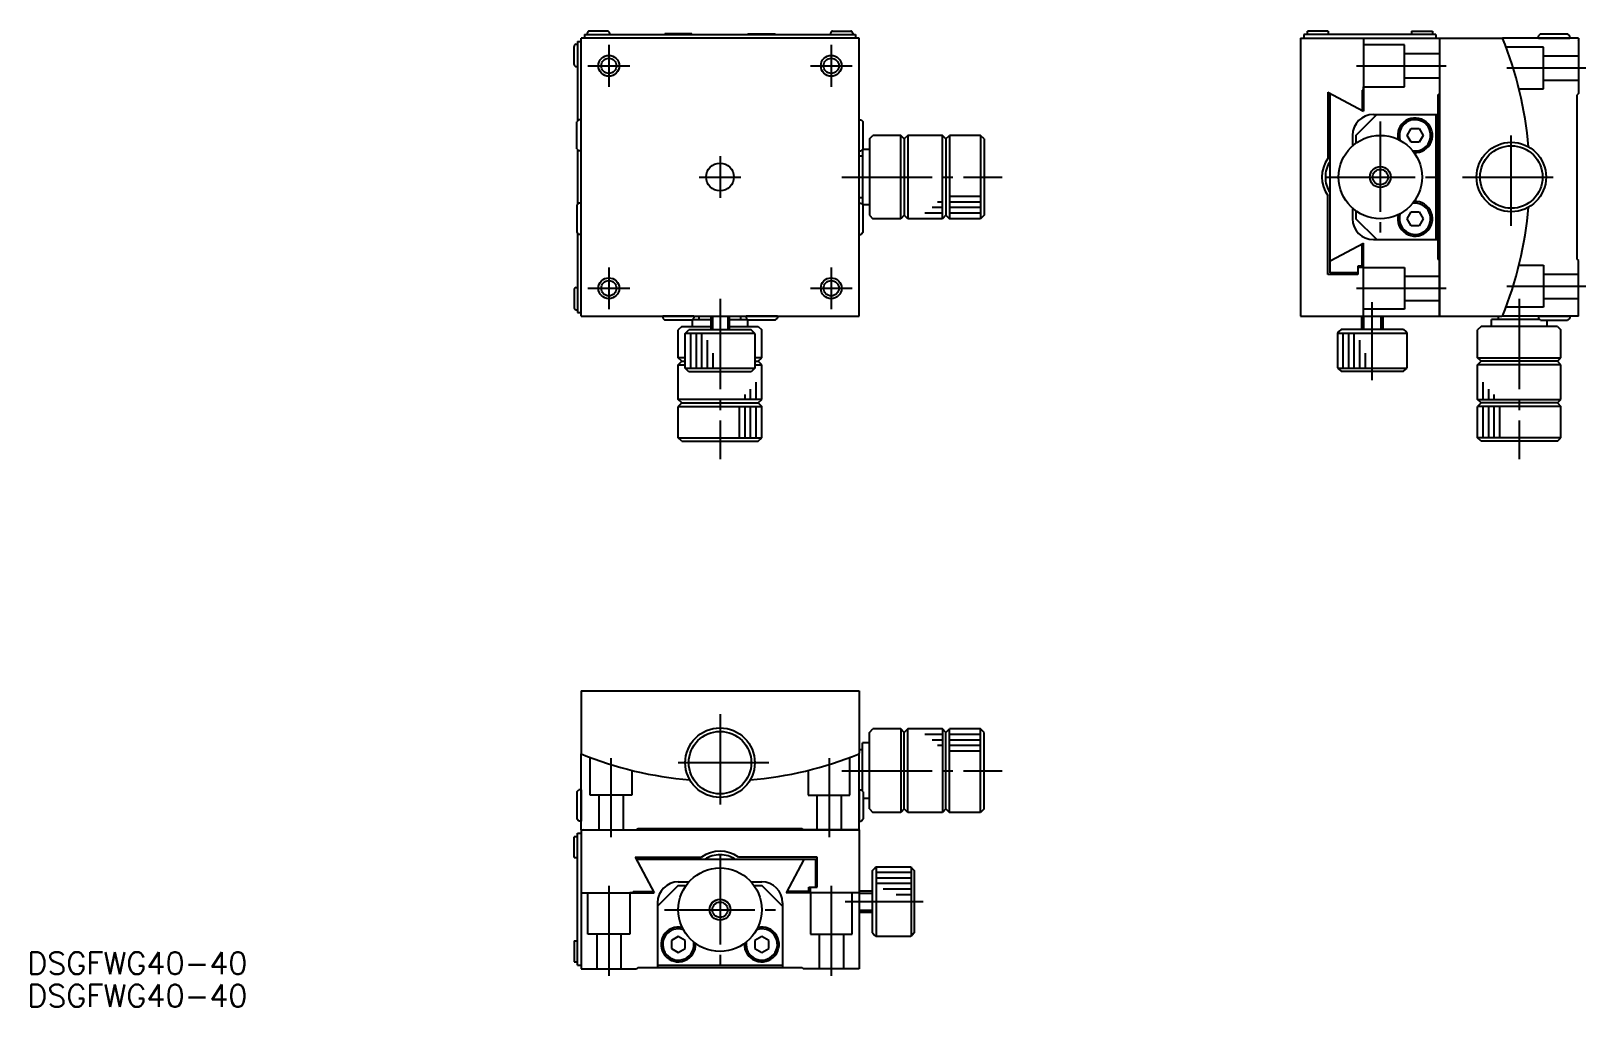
# Model space of a CAD drawing. Extents: x 356 to 580, y 262 to 402.
import ezdxf

# ---------------------------------------------------------------- set-up
doc = ezdxf.new("R2010")
doc.units = 0
doc.linetypes.add('CENTER', pattern=[17.5, 13, -1.5, 1.5, -1.5])
doc.layers.get('0').update_dxf_attribs({"linetype": 'CONTINUOUS'})
doc.layers.add('001', color=7, linetype='CONTINUOUS')
doc.layers.add('CENTER', color=1, linetype='CENTER')
doc.styles.get("Standard").update_dxf_attribs({"font": 'txt.shx', "bigfont": '@extfont2.shx'})

msp = doc.modelspace()

# ---------------------------------------------------------------- linework, layer by layer
at = {"color": 7, "linetype": 'CONTINUOUS'}
for p, q in [((434.53, 400.56), (434.73, 400.56)), ((434.73, 400.96), (434.73, 389.51)), ((434.73, 400.96), (435.23, 400.96)), ((435.23, 361.46), (435.23, 401.46)), ((475.23, 401.46), (435.23, 401.46)), ((435.73, 401.96), (474.73, 401.96)), ((435.73, 401.96), (435.73, 401.46)), ((436.13, 402.16), (436.13, 401.96)), ((439.03, 402.46), (436.43, 402.46)), ((439.33, 402.16), (439.33, 401.96)), ((447.18, 401.96), (447.28, 402.06)), ((451.18, 402.06), (447.28, 402.06)), ((451.18, 402.06), (451.28, 401.96)), ((459.28, 402.06), (459.18, 401.96)), ((459.28, 402.06), (463.18, 402.06)), ((463.18, 402.06), (463.28, 401.96)), ((471.13, 402.16), (471.13, 401.96)), ((471.43, 402.46), (474.03, 402.46)), ((474.33, 402.16), (474.33, 401.96)), ((474.73, 401.96), (474.73, 401.46)), ((475.23, 361.46), (475.23, 401.46)), ((538.74, 401.46), (538.74, 361.46)), ((538.74, 401.46), (558.74, 401.46)), ((558.24, 401.96), (539.24, 401.96)), ((539.24, 401.96), (539.24, 401.46)), ((542.74, 402.46), (539.74, 402.46)), ((539.74, 401.96), (539.74, 402.46)), ((542.74, 402.46), (542.74, 401.96)), ((547.83, 401.46), (547.83, 390.96)), ((554.74, 402.46), (557.74, 402.46)), ((554.74, 402.46), (554.74, 401.96)), ((557.74, 402.46), (557.74, 401.96)), ((558.24, 401.96), (558.24, 401.46)), ((558.74, 401.46), (558.74, 361.46)), ((558.74, 401.46), (567.72, 401.46)), ((558.74, 401.46), (558.74, 393.46)), ((567.72, 401.46), (567.83, 401.46)), ((578.74, 401.46), (567.83, 401.46)), ((573.29, 402.06), (572.99, 401.76)), ((572.99, 401.46), (572.99, 401.76)), ((572.99, 401.46), (577.49, 401.46)), ((573.29, 402.06), (577.19, 402.06)), ((577.49, 401.76), (577.19, 402.06)), ((577.49, 401.46), (577.49, 401.76)), ((578.74, 401.16), (578.69, 401.21)), ((578.74, 401.46), (578.74, 393.46)), ((434.23, 397.66), (434.23, 400.26)), ((434.53, 397.36), (434.73, 397.36)), ((547.63, 393.96), (547.63, 391.07)), ((547.63, 393.96), (547.83, 393.96)), ((547.83, 390.96), (547.83, 394.46)), ((542.71, 393.67), (542.71, 384.12)), ((542.71, 393.67), (547.83, 390.96)), ((543.01, 367.66), (543.01, 393.5)), ((558.54, 393.26), (558.74, 393.46)), ((558.54, 393.26), (558.54, 369.66)), ((578.74, 393.46), (578.54, 393.26)), ((578.54, 393.26), (578.54, 369.66)), ((434.93, 389.71), (434.63, 389.41)), ((434.63, 385.51), (434.63, 389.41)), ((435.23, 389.71), (434.93, 389.71)), ((435.23, 385.21), (435.23, 389.71)), ((475.23, 389.71), (475.53, 389.71)), ((475.23, 385.21), (475.23, 389.71)), ((475.53, 389.71), (475.83, 389.41)), ((475.83, 385.51), (475.83, 389.41)), ((546.74, 387.46), (549.74, 390.46)), ((547.83, 390.96), (547.83, 390.95)), ((549.24, 390.46), (558.54, 390.46)), ((558.24, 390.46), (558.24, 372.46)), ((476.73, 386.96), (477.23, 387.46)), ((481.23, 387.46), (477.23, 387.46)), ((481.73, 386.96), (481.23, 387.46)), ((482.23, 387.46), (481.73, 386.96)), ((487.23, 387.46), (482.23, 387.46)), ((487.73, 386.96), (487.23, 387.46)), ((487.73, 386.96), (488.23, 387.46)), ((492.73, 387.46), (488.23, 387.46)), ((493.23, 386.96), (492.73, 387.46)), ((546.24, 387.46), (546.24, 385.93)), ((546.74, 387.46), (546.74, 386.33)), ((554.09, 387.46), (554.67, 388.46)), ((554.67, 386.46), (554.09, 387.46)), ((554.67, 388.46), (555.82, 388.46)), ((555.82, 388.46), (556.4, 387.46)), ((556.4, 387.46), (555.82, 386.46)), ((434.63, 385.51), (434.93, 385.21)), ((434.73, 385.41), (434.73, 377.51)), ((435.23, 385.21), (434.93, 385.21)), ((475.23, 385.21), (475.53, 385.21)), ((475.73, 385.41), (475.53, 385.21)), ((475.73, 385.46), (476.73, 385.46)), ((475.73, 385.46), (475.73, 377.46)), ((475.83, 385.51), (475.78, 385.46)), ((476.73, 386.96), (476.73, 375.96)), ((481.73, 386.96), (481.73, 375.96)), ((487.73, 386.96), (487.73, 375.96)), ((493.23, 386.96), (493.23, 375.96)), ((555.82, 386.46), (554.67, 386.46)), ((475.73, 384.46), (475.23, 384.46)), ((475.73, 378.46), (475.23, 378.46)), ((542.71, 367.46), (542.71, 378.79)), ((434.63, 377.41), (434.93, 377.71)), ((434.63, 377.41), (434.63, 373.51)), ((435.23, 377.71), (434.93, 377.71)), ((435.23, 373.21), (435.23, 377.71)), ((475.23, 377.71), (475.53, 377.71)), ((475.23, 373.21), (475.23, 377.71)), ((475.53, 377.71), (475.73, 377.51)), ((476.73, 377.46), (475.73, 377.46)), ((475.78, 377.46), (475.83, 377.41)), ((475.83, 373.51), (475.83, 377.41)), ((476.73, 375.96), (477.23, 375.46)), ((481.73, 375.96), (481.23, 375.46)), ((482.23, 375.46), (481.73, 375.96)), ((487.73, 375.96), (487.23, 375.46)), ((487.73, 375.96), (488.23, 375.46)), ((493.23, 375.96), (492.73, 375.46)), ((546.24, 376.98), (546.24, 375.46)), ((546.74, 376.58), (546.74, 375.46)), ((554.09, 375.46), (554.67, 376.46)), ((554.67, 376.46), (555.82, 376.46)), ((555.82, 376.46), (556.4, 375.46)), ((481.23, 375.46), (477.23, 375.46)), ((487.23, 375.46), (482.23, 375.46)), ((492.73, 375.46), (488.23, 375.46)), ((549.74, 372.46), (546.74, 375.46)), ((554.67, 374.46), (554.09, 375.46)), ((555.82, 374.46), (554.67, 374.46)), ((556.4, 375.46), (555.82, 374.46)), ((434.63, 373.51), (434.93, 373.21)), ((434.73, 373.41), (434.73, 361.96)), ((435.23, 373.21), (434.93, 373.21)), ((475.23, 373.21), (475.53, 373.21)), ((475.83, 373.51), (475.53, 373.21)), ((543.01, 369.41), (547.83, 371.96)), ((547.63, 368.66), (547.63, 371.84)), ((547.83, 361.46), (547.83, 371.96)), ((549.24, 372.46), (558.54, 372.46)), ((558.54, 369.66), (558.74, 369.46)), ((558.74, 361.46), (558.74, 369.46)), ((578.54, 369.66), (578.74, 369.46)), ((578.74, 361.46), (578.74, 369.46)), ((547.03, 367.46), (542.71, 367.46)), ((547.03, 367.66), (543.01, 367.66)), ((547.03, 368.66), (547.03, 367.46)), ((547.63, 368.66), (547.03, 368.66)), ((547.83, 368.46), (547.03, 368.46)), ((434.23, 365.26), (434.23, 362.66)), ((434.53, 365.56), (434.73, 365.56)), ((434.53, 362.36), (434.73, 362.36)), ((434.73, 361.96), (435.23, 361.96)), ((435.23, 361.46), (475.23, 361.46)), ((446.98, 361.46), (446.98, 361.16)), ((451.48, 361.46), (446.98, 361.46)), ((446.98, 361.16), (447.28, 360.86)), ((451.18, 360.86), (447.28, 360.86)), ((451.18, 360.86), (451.23, 360.91)), ((451.23, 360.96), (451.23, 359.96)), ((451.23, 360.96), (453.93, 360.96)), ((451.28, 360.96), (451.48, 361.16)), ((451.48, 361.46), (451.48, 361.16)), ((452.23, 360.96), (452.23, 361.46)), ((453.93, 361.46), (453.93, 359.46)), ((456.53, 361.46), (456.53, 359.46)), ((456.53, 360.96), (459.23, 360.96)), ((458.23, 360.96), (458.23, 361.46)), ((458.98, 361.46), (458.98, 361.16)), ((463.48, 361.46), (458.98, 361.46)), ((458.98, 361.16), (459.18, 360.96)), ((459.23, 359.96), (459.23, 360.96)), ((459.23, 360.91), (459.28, 360.86)), ((463.18, 360.86), (459.28, 360.86)), ((463.18, 360.86), (463.48, 361.16)), ((463.48, 361.46), (463.48, 361.16)), ((538.74, 361.46), (558.74, 361.46)), ((547.59, 359.52), (547.59, 361.46)), ((550.59, 361.46), (550.59, 359.52)), ((558.74, 361.46), (567.72, 361.46)), ((566.24, 359.96), (566.24, 360.96)), ((573.19, 360.96), (566.24, 360.96)), ((567.24, 360.96), (567.24, 361.46)), ((567.83, 361.46), (567.72, 361.46)), ((578.74, 361.46), (567.83, 361.46)), ((572.99, 361.46), (572.99, 361.16)), ((572.99, 361.46), (577.49, 361.46)), ((573.29, 360.86), (572.99, 361.16)), ((573.29, 360.86), (577.19, 360.86)), ((574.24, 359.96), (574.24, 360.86)), ((577.49, 361.16), (577.19, 360.86)), ((577.49, 361.46), (577.49, 361.16)), ((578.74, 361.76), (578.69, 361.71)), ((449.73, 359.96), (449.23, 359.46)), ((449.23, 355.46), (449.23, 359.46)), ((449.73, 359.96), (453.93, 359.96)), ((450.23, 358.96), (450.73, 359.46)), ((450.23, 353.96), (450.23, 358.96)), ((459.73, 359.46), (450.73, 359.46)), ((456.53, 359.96), (460.73, 359.96)), ((460.23, 358.96), (459.73, 359.46)), ((460.23, 358.96), (460.23, 353.96)), ((460.73, 359.96), (461.23, 359.46)), ((461.23, 355.46), (461.23, 359.46)), ((544.29, 359.22), (544.09, 359.02)), ((544.09, 359.02), (544.09, 354.02)), ((544.59, 359.52), (544.29, 359.22)), ((553.59, 359.52), (544.59, 359.52)), ((547.84, 359.52), (547.59, 359.52)), ((550.59, 359.52), (550.34, 359.52)), ((553.59, 359.52), (553.89, 359.22)), ((554.09, 359.02), (553.89, 359.22)), ((554.09, 354.02), (554.09, 359.02)), ((564.74, 359.96), (564.24, 359.46)), ((564.24, 355.46), (564.24, 359.46)), ((575.74, 359.96), (564.74, 359.96)), ((575.74, 359.96), (576.24, 359.46)), ((576.24, 355.46), (576.24, 359.46)), ((449.73, 354.96), (449.23, 355.46)), ((449.23, 354.46), (449.73, 354.96)), ((449.23, 349.46), (449.23, 354.46)), ((449.73, 354.96), (450.23, 354.96)), ((450.73, 353.46), (450.23, 353.96)), ((460.23, 353.96), (459.73, 353.46)), ((460.23, 354.96), (460.73, 354.96)), ((460.73, 354.96), (461.23, 355.46)), ((461.23, 354.46), (460.73, 354.96)), ((461.23, 349.46), (461.23, 354.46)), ((544.09, 354.02), (544.29, 353.82)), ((544.29, 353.82), (544.59, 353.52)), ((544.59, 353.52), (553.59, 353.52)), ((553.59, 353.52), (553.89, 353.82)), ((553.89, 353.82), (554.09, 354.02)), ((564.74, 354.96), (564.24, 355.46)), ((564.24, 354.46), (564.74, 354.96)), ((564.24, 349.46), (564.24, 354.46)), ((575.74, 354.96), (564.74, 354.96)), ((575.74, 354.96), (576.24, 355.46)), ((576.24, 354.46), (575.74, 354.96)), ((576.24, 349.46), (576.24, 354.46)), ((459.73, 353.46), (450.73, 353.46)), ((449.73, 348.96), (449.23, 349.46)), ((460.73, 348.96), (461.23, 349.46)), ((564.74, 348.96), (564.24, 349.46)), ((575.74, 348.96), (576.24, 349.46)), ((449.73, 348.96), (449.23, 348.46)), ((449.23, 343.96), (449.23, 348.46)), ((449.73, 348.96), (460.73, 348.96)), ((460.73, 348.96), (461.23, 348.46)), ((461.23, 343.96), (461.23, 348.46)), ((564.74, 348.96), (564.24, 348.46)), ((564.24, 343.96), (564.24, 348.46)), ((575.74, 348.96), (564.74, 348.96)), ((575.74, 348.96), (576.24, 348.46)), ((576.24, 343.96), (576.24, 348.46)), ((449.73, 343.46), (449.23, 343.96)), ((449.73, 343.46), (460.73, 343.46)), ((460.73, 343.46), (461.23, 343.96)), ((564.74, 343.46), (564.24, 343.96)), ((575.74, 343.46), (564.74, 343.46)), ((575.74, 343.46), (576.24, 343.96)), ((435.23, 307.56), (475.23, 307.56)), ((435.23, 307.56), (435.23, 298.59)), ((475.23, 307.56), (475.23, 298.59)), ((476.73, 301.56), (477.23, 302.06)), ((481.23, 302.06), (477.23, 302.06)), ((481.73, 301.56), (481.23, 302.06)), ((482.23, 302.06), (481.73, 301.56)), ((487.23, 302.06), (482.23, 302.06)), ((487.73, 301.56), (487.23, 302.06)), ((487.73, 301.56), (488.23, 302.06)), ((492.73, 302.06), (488.23, 302.06)), ((493.23, 301.56), (492.73, 302.06)), ((476.73, 300.06), (475.73, 300.06)), ((475.73, 293.11), (475.73, 300.06)), ((476.73, 290.56), (476.73, 301.56)), ((481.73, 290.56), (481.73, 301.56)), ((487.73, 290.56), (487.73, 301.56)), ((493.23, 290.56), (493.23, 301.56)), ((435.23, 298.59), (435.23, 298.48)), ((435.23, 287.56), (435.23, 298.48)), ((475.73, 299.06), (475.23, 299.06)), ((475.23, 298.48), (475.23, 298.59)), ((475.23, 287.56), (475.23, 298.48)), ((434.63, 293.01), (434.93, 293.31)), ((435.23, 293.31), (434.93, 293.31)), ((435.23, 293.31), (435.23, 288.81)), ((475.23, 293.31), (475.53, 293.31)), ((475.23, 293.31), (475.23, 288.81)), ((475.83, 293.01), (475.53, 293.31)), ((434.63, 293.01), (434.63, 289.11)), ((475.83, 293.01), (475.83, 289.11)), ((476.73, 292.06), (475.83, 292.06)), ((434.93, 288.81), (434.63, 289.11)), ((435.23, 288.81), (434.93, 288.81)), ((475.23, 288.81), (475.53, 288.81)), ((475.53, 288.81), (475.83, 289.11)), ((476.73, 290.56), (477.23, 290.06)), ((481.23, 290.06), (477.23, 290.06)), ((481.73, 290.56), (481.23, 290.06)), ((482.23, 290.06), (481.73, 290.56)), ((487.23, 290.06), (482.23, 290.06)), ((487.73, 290.56), (487.23, 290.06)), ((487.73, 290.56), (488.23, 290.06)), ((492.73, 290.06), (488.23, 290.06)), ((493.23, 290.56), (492.73, 290.06)), ((434.23, 283.56), (434.23, 286.56)), ((434.73, 286.56), (434.23, 286.56)), ((434.73, 268.06), (434.73, 287.06)), ((434.73, 287.06), (435.23, 287.06)), ((435.23, 287.56), (475.23, 287.56)), ((435.23, 287.56), (435.23, 267.56)), ((435.23, 287.56), (443.23, 287.56)), ((435.53, 287.56), (435.48, 287.61)), ((443.23, 287.56), (443.43, 287.76)), ((443.43, 287.76), (467.03, 287.76)), ((467.03, 287.76), (467.23, 287.56)), ((475.23, 287.56), (467.23, 287.56)), ((474.93, 287.56), (474.98, 287.61)), ((475.23, 287.56), (475.23, 267.56)), ((434.23, 283.56), (434.73, 283.56)), ((443.02, 283.6), (452.57, 283.6)), ((443.02, 283.6), (445.73, 278.48)), ((469.03, 283.3), (443.19, 283.3)), ((469.23, 283.6), (457.9, 283.6)), ((467.27, 283.3), (464.73, 278.48)), ((469.03, 279.28), (469.03, 283.3)), ((469.23, 279.28), (469.23, 283.6)), ((477.17, 281.71), (477.47, 282.01)), ((477.47, 282.01), (477.67, 282.21)), ((477.67, 282.21), (482.67, 282.21)), ((482.67, 282.21), (482.87, 282.01)), ((482.87, 282.01), (483.17, 281.71)), ((449.23, 280.06), (450.76, 280.06)), ((459.71, 280.06), (461.23, 280.06)), ((477.17, 272.71), (477.17, 281.71)), ((483.17, 281.71), (483.17, 272.71)), ((435.23, 278.48), (445.73, 278.48)), ((445.73, 278.48), (442.23, 278.48)), ((442.73, 278.68), (445.62, 278.68)), ((442.73, 278.68), (442.73, 278.48)), ((449.23, 279.56), (446.23, 276.56)), ((449.23, 279.56), (450.36, 279.56)), ((460.11, 279.56), (461.23, 279.56)), ((464.23, 276.56), (461.23, 279.56)), ((475.23, 278.48), (464.73, 278.48)), ((468.03, 278.68), (464.85, 278.68)), ((468.03, 279.28), (469.23, 279.28)), ((468.03, 278.68), (468.03, 279.28)), ((468.23, 278.48), (468.23, 279.28)), ((477.17, 278.71), (475.23, 278.71)), ((477.17, 278.46), (477.17, 278.71)), ((446.23, 277.06), (446.23, 267.76)), ((464.23, 277.06), (464.23, 267.76)), ((475.23, 275.71), (477.17, 275.71)), ((477.17, 275.71), (477.17, 275.96)), ((434.23, 271.56), (434.23, 268.56)), ((434.23, 271.56), (434.73, 271.56)), ((449.23, 272.22), (448.23, 271.64)), ((448.23, 271.64), (448.23, 270.48)), ((450.23, 271.64), (449.23, 272.22)), ((450.23, 270.48), (450.23, 271.64)), ((461.23, 272.22), (460.23, 271.64)), ((460.23, 271.64), (460.23, 270.48)), ((462.23, 271.64), (461.23, 272.22)), ((462.23, 270.48), (462.23, 271.64)), ((477.17, 272.71), (477.47, 272.41)), ((477.67, 272.21), (477.47, 272.41)), ((482.67, 272.21), (477.67, 272.21)), ((482.87, 272.41), (482.67, 272.21)), ((483.17, 272.71), (482.87, 272.41)), ((434.23, 268.56), (434.73, 268.56)), ((448.23, 270.48), (449.23, 269.91)), ((449.23, 269.91), (450.23, 270.48)), ((460.23, 270.48), (461.23, 269.91)), ((461.23, 269.91), (462.23, 270.48)), ((434.73, 268.06), (435.23, 268.06)), ((435.23, 267.56), (443.23, 267.56)), ((443.43, 267.76), (443.23, 267.56)), ((443.43, 267.76), (467.03, 267.76)), ((446.23, 268.06), (464.23, 268.06)), ((467.03, 267.76), (467.23, 267.56)), ((475.23, 267.56), (467.23, 267.56))]:
    msp.add_line(p, q, dxfattribs=at)
at = {"color": 3, "linetype": 'CONTINUOUS'}
for p, q in [((553.74, 400.46), (547.83, 400.46)), ((553.74, 394.46), (553.74, 400.46)), ((553.74, 399.21), (558.74, 399.21)), ((573.74, 400.16), (568.34, 400.16)), ((573.74, 394.16), (573.74, 400.16)), ((573.74, 398.91), (578.74, 398.91)), ((547.83, 394.46), (553.74, 394.46)), ((553.74, 395.71), (558.74, 395.71)), ((570.2, 394.16), (573.74, 394.16)), ((573.74, 395.41), (578.74, 395.41)), ((547.82, 390.96), (547.83, 390.96)), ((481.23, 375.46), (481.23, 387.46)), ((482.23, 387.46), (482.23, 375.46)), ((487.23, 375.46), (487.23, 387.46)), ((488.23, 387.46), (488.23, 375.46)), ((492.73, 387.46), (492.73, 375.46)), ((492.73, 378.66), (488.23, 378.66)), ((487.23, 376.26), (484.71, 376.26)), ((487.23, 377.06), (485.75, 377.06)), ((487.23, 377.86), (486.53, 377.86)), ((492.73, 377.86), (488.23, 377.86)), ((492.73, 377.06), (488.23, 377.06)), ((492.73, 376.26), (488.23, 376.26)), ((547.83, 368.46), (553.74, 368.46)), ((553.74, 368.46), (553.74, 362.46)), ((553.74, 367.21), (558.74, 367.21)), ((570.2, 368.76), (573.74, 368.76)), ((573.74, 368.76), (573.74, 362.76)), ((573.74, 367.51), (578.74, 367.51)), ((553.74, 362.46), (547.83, 362.46)), ((553.74, 363.71), (558.74, 363.71)), ((573.74, 362.76), (568.34, 362.76)), ((573.74, 364.01), (578.74, 364.01)), ((454.13, 361.46), (454.13, 359.46)), ((456.33, 361.46), (456.33, 359.46)), ((547.84, 361.46), (547.84, 359.52)), ((550.34, 359.52), (550.34, 361.46)), ((460.23, 358.96), (450.23, 358.96)), ((451.03, 353.96), (451.03, 358.96)), ((451.83, 353.96), (451.83, 358.96)), ((452.63, 353.96), (452.63, 358.96)), ((453.43, 353.96), (453.43, 357.97)), ((554.09, 358.96), (544.09, 358.96)), ((544.89, 353.96), (544.89, 358.96)), ((545.69, 353.96), (545.69, 358.96)), ((546.49, 353.96), (546.49, 358.96)), ((547.29, 353.96), (547.29, 357.97)), ((454.23, 353.96), (454.23, 356.11)), ((548.09, 353.96), (548.09, 356.11)), ((450.23, 355.46), (449.23, 355.46)), ((449.23, 354.46), (450.23, 354.46)), ((450.23, 353.96), (460.23, 353.96)), ((461.23, 355.46), (460.23, 355.46)), ((460.23, 354.46), (461.23, 354.46)), ((544.09, 353.96), (554.09, 353.96)), ((564.24, 355.46), (576.24, 355.46)), ((576.24, 354.46), (564.24, 354.46)), ((460.43, 349.46), (460.43, 351.97)), ((565.04, 349.46), (565.04, 351.97)), ((461.23, 349.46), (449.23, 349.46)), ((458.83, 349.46), (458.83, 350.16)), ((459.63, 349.46), (459.63, 350.94)), ((564.24, 349.46), (576.24, 349.46)), ((565.84, 349.46), (565.84, 350.94)), ((566.64, 349.46), (566.64, 350.16)), ((449.23, 348.46), (461.23, 348.46)), ((458.03, 343.96), (458.03, 348.46)), ((458.83, 343.96), (458.83, 348.46)), ((459.63, 343.96), (459.63, 348.46)), ((460.43, 343.96), (460.43, 348.46)), ((576.24, 348.46), (564.24, 348.46)), ((565.04, 343.96), (565.04, 348.46)), ((565.84, 343.96), (565.84, 348.46)), ((566.64, 343.96), (566.64, 348.46)), ((567.44, 343.96), (567.44, 348.46)), ((449.23, 343.96), (461.23, 343.96)), ((576.24, 343.96), (564.24, 343.96)), ((481.23, 302.06), (481.23, 290.06)), ((482.23, 290.06), (482.23, 302.06)), ((487.23, 302.06), (487.23, 290.06)), ((488.23, 290.06), (488.23, 302.06)), ((492.73, 290.06), (492.73, 302.06)), ((487.23, 301.26), (484.71, 301.26)), ((487.23, 300.46), (485.75, 300.46)), ((492.73, 301.26), (488.23, 301.26)), ((492.73, 300.46), (488.23, 300.46)), ((436.53, 292.56), (436.53, 297.97)), ((473.93, 292.56), (473.93, 297.97)), ((487.23, 299.66), (486.53, 299.66)), ((492.73, 299.66), (488.23, 299.66)), ((492.73, 298.86), (488.23, 298.86)), ((442.53, 296.1), (442.53, 292.56)), ((467.93, 296.1), (467.93, 292.56)), ((442.53, 292.56), (436.53, 292.56)), ((437.78, 292.56), (437.78, 287.56)), ((441.28, 292.56), (441.28, 287.56)), ((467.93, 292.56), (473.93, 292.56)), ((469.18, 292.56), (469.18, 287.56)), ((472.68, 292.56), (472.68, 287.56)), ((477.73, 272.21), (477.73, 282.21)), ((482.73, 282.21), (482.73, 272.21)), ((482.73, 281.41), (477.73, 281.41)), ((482.73, 280.61), (477.73, 280.61)), ((482.73, 279.81), (477.73, 279.81)), ((436.23, 272.56), (436.23, 278.48)), ((442.23, 278.48), (442.23, 272.56)), ((445.73, 278.48), (445.73, 278.48)), ((468.23, 278.48), (468.23, 272.56)), ((474.23, 272.56), (474.23, 278.48)), ((475.23, 278.46), (477.17, 278.46)), ((482.73, 279.01), (478.71, 279.01)), ((482.73, 278.21), (480.58, 278.21)), ((477.17, 275.96), (475.23, 275.96)), ((442.23, 272.56), (436.23, 272.56)), ((437.48, 272.56), (437.48, 267.56)), ((440.98, 272.56), (440.98, 267.56)), ((468.23, 272.56), (474.23, 272.56)), ((469.48, 272.56), (469.48, 267.56)), ((472.98, 272.56), (472.98, 267.56))]:
    msp.add_line(p, q, dxfattribs=at)
for centre, radius in [((439.23, 397.46), 1.5), ((471.23, 397.46), 1.5), ((569.09, 381.46), 4.5), ((550.24, 381.46), 1.5), ((439.23, 365.46), 1.5), ((471.23, 365.46), 1.5), ((455.23, 297.21), 4.5), ((455.23, 276.06), 1.5)]:
    msp.add_circle(centre, radius, dxfattribs=at)
at = {"color": 7, "linetype": 'CONTINUOUS'}
for centre, radius in [((439.23, 397.46), 1.1), ((471.23, 397.46), 1.1), ((550.24, 381.46), 6), ((569.09, 381.46), 5), ((455.23, 381.46), 2), ((550.24, 381.46), 1.1), ((439.23, 365.46), 1.1), ((471.23, 365.46), 1.1), ((455.23, 297.21), 5), ((455.23, 276.06), 6), ((455.23, 276.06), 1.1)]:
    msp.add_circle(centre, radius, dxfattribs=at)
for centre, radius, start, end in [((434.53, 400.26), 0.3, 90, 180), ((436.43, 402.16), 0.3, 90, 180), ((439.03, 402.16), 0.3, 0, 90), ((471.43, 402.16), 0.3, 90, 180), ((474.03, 402.16), 0.3, 0, 90), ((518.74, 381.46), 53, 4.704, 22.1702), ((434.53, 397.66), 0.3, 180, 270), ((549.24, 387.46), 3, 90, 180), ((555.24, 387.46), 2.5, 267.0423, 193.3465), ((555.24, 387.46), 2.25, 261.3952, 198.9937), ((546.33, 381.46), 4.5, 143.689, 216.311), ((555.24, 375.46), 2.5, 166.6535, 92.9577), ((555.24, 375.46), 2.25, 161.0063, 98.6048), ((518.74, 381.46), 53, 337.8298, 355.296), ((549.24, 375.46), 3, 180, 270), ((434.53, 365.26), 0.3, 90, 180), ((434.53, 362.66), 0.3, 180, 270), ((455.23, 347.56), 53, 247.8298, 265.296), ((455.23, 347.56), 53, 274.704, 292.1702), ((455.23, 279.97), 4.5, 53.689, 126.311), ((449.23, 277.06), 3, 90, 180), ((461.23, 277.06), 3, 0, 90), ((449.23, 271.06), 2.5, 76.6535, 2.9577), ((449.23, 271.06), 2.25, 71.0063, 8.6048), ((461.23, 271.06), 2.5, 177.0423, 103.3465), ((461.23, 271.06), 2.25, 171.3952, 108.9937)]:
    msp.add_arc(centre, radius, start, end, dxfattribs=at)
at = {"layer": '001', "color": 3}
msp.add_line((445.73, 278.48), (445.73, 278.48), dxfattribs=at)
at = {"layer": 'CENTER', "color": 1, "linetype": 'CENTER'}
for p, q in [((439.23, 400.46), (439.23, 394.46)), ((471.23, 400.46), (471.23, 394.46)), ((436.23, 397.46), (442.23, 397.46)), ((468.23, 397.46), (474.23, 397.46)), ((546.83, 397.46), (559.74, 397.46)), ((568.46, 397.16), (579.82, 397.16)), ((550.24, 389.46), (550.24, 373.46)), ((569.09, 374.46), (569.09, 388.46)), ((455.23, 384.46), (455.23, 378.46)), ((452.23, 381.46), (458.23, 381.46)), ((472.75, 381.46), (495.81, 381.46)), ((542.24, 381.46), (558.24, 381.46)), ((562.09, 381.46), (576.09, 381.46)), ((439.23, 368.46), (439.23, 362.46)), ((471.23, 368.46), (471.23, 362.46)), ((436.23, 365.46), (442.23, 365.46)), ((468.23, 365.46), (474.23, 365.46)), ((546.83, 365.46), (559.74, 365.46)), ((568.46, 365.76), (579.82, 365.76)), ((455.23, 363.94), (455.23, 340.88)), ((455.23, 362.78), (455.23, 351.76)), ((549.09, 352.24), (549.09, 363.44)), ((570.24, 363.94), (570.24, 340.88)), ((455.23, 304.21), (455.23, 290.21)), ((439.53, 297.85), (439.53, 286.48)), ((470.93, 297.85), (470.93, 286.48)), ((462.23, 297.21), (448.23, 297.21)), ((472.75, 296.06), (495.81, 296.06)), ((455.23, 284.06), (455.23, 268.06)), ((439.23, 279.48), (439.23, 266.56)), ((471.23, 279.48), (471.23, 266.56)), ((447.23, 276.06), (463.23, 276.06)), ((484.45, 277.21), (473.25, 277.21))]:
    msp.add_line(p, q, dxfattribs=at)
for centre, start, end in [((546.33, 381.46), 146.2574, 213.7426), ((455.23, 279.97), 56.2574, 123.7426)]:
    msp.add_arc(centre, 4, start, end, dxfattribs=at)

# ---------------------------------------------------------------- texts
at = {"color": 7, "linetype": 'CONTINUOUS'}
for p in [(355.55, 266.77), (355.55, 262.08)]:
    msp.add_text('DSGFWG40-40', height=3.2, dxfattribs=at).set_placement(p)

doc.saveas('drawing.dxf')
